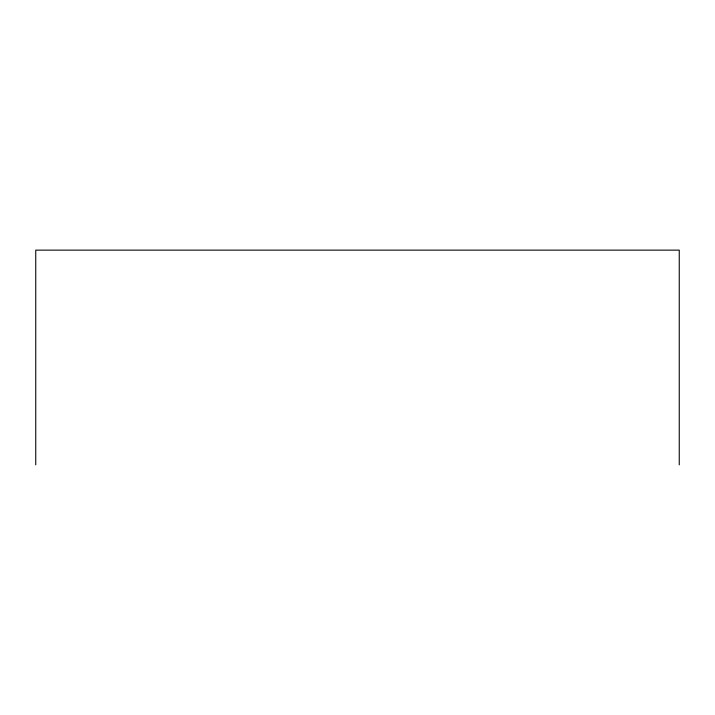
<?xml version="1.0" encoding="UTF-8"?>
<svg xmlns="http://www.w3.org/2000/svg" width="715" height="715" viewBox="0 0 715 715"><rect width="100%" height="100%" fill="white"/><g stroke="black" fill="none" stroke-linecap="round" stroke-linejoin="round"><path stroke-width="1.07" d="M679.25 464.866L679.25 250.134L35.75 250.134L35.75 464.866"/></g></svg>
